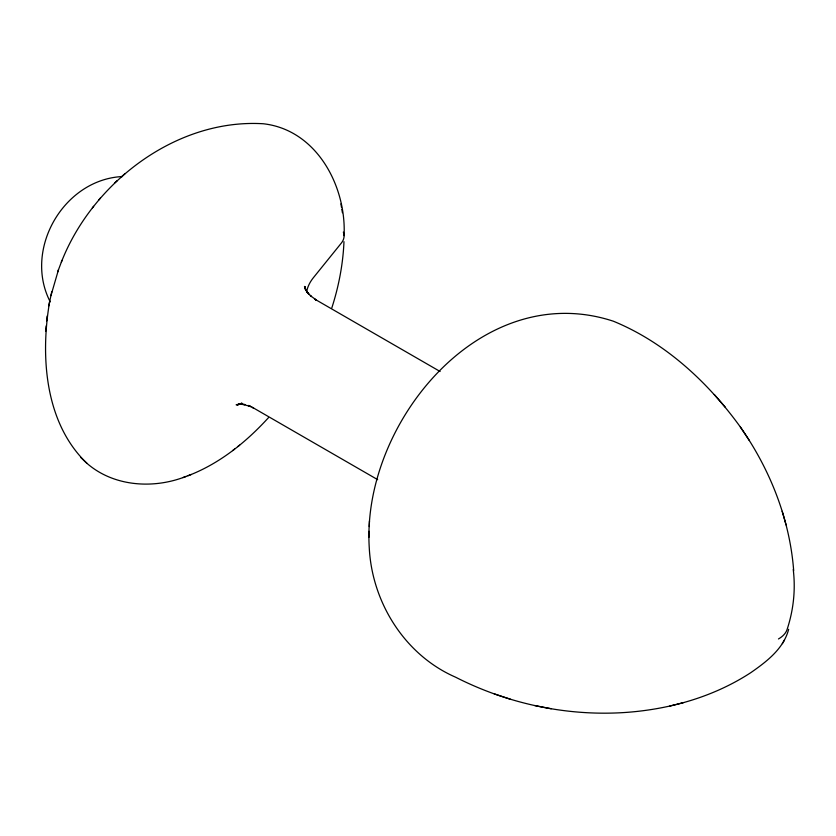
<?xml version="1.0" encoding="UTF-8"?>
<svg xmlns="http://www.w3.org/2000/svg" width="836" height="836" viewBox="0 0 836 836"><rect width="100%" height="100%" fill="white"/><g stroke="black" fill="none" stroke-linecap="round" stroke-linejoin="round"><path stroke-width="1.25" d="M49.648 301.587C40.306 356.136 44.695 422.901 86.996 463.374C113.926 486.824 153.918 489.217 186.188 476.374M788.651 629.289C783.635 648.757 766.591 661.642 750.927 672.572C713.327 697.151 668.706 709.597 624.137 712.554C566.139 716.233 507.347 703.588 455.62 677.202C404.812 655.11 371.936 602.369 369.261 547.705C361.445 423.789 480.763 277.73 613.342 321.202C665.017 342.394 707.904 382.083 740.33 426.966C769.956 469.247 789.811 519.051 793.688 570.748M368.895 537.349L369.125 531.278M369.261 526.565L369.47 520.995M343.972 241.667C343.032 264.207 338.716 286.56 331.787 308.014M45.625 331.37L46.179 325.894M46.649 320.982L47.15 316.029M50.954 295.599L58.51 269.641M48.749 305.913L51.738 291.848M61.331 262.19C92.253 182.802 176.156 118.398 263.33 123.759C316.604 129.768 346.48 186.156 344.077 235.627M57.6 272.087L62.021 260.341M784.492 639.968L782.35 643.668M98.658 200.107L100.32 198.09M92.378 207.83L93.632 206.304M268.502 417.645C244.917 443.55 216.357 466.154 182.885 477.607M114.48 183.115L117.343 180.555M121.868 176.459L125.149 173.512M232.638 450.594L234.613 449.068M237.748 446.602L239.618 445.16M241.834 403.161L237.361 404.938L241.761 403.286M188.079 475.663L191.298 474.461M240.705 403.683L236.139 404.791L242.085 404.06L238.553 404.216L245 404.572L241.865 404.154L250.81 406.536L248.146 405.45L253.517 407.978L252.336 407.331L252.963 407.675M669.751 706.075L676.491 704.372M677.108 704.236L683.534 702.606M122.505 176.542C63.693 179.291 23.168 249.473 50.191 301.775M534.695 705.532L551.227 708.75M494.222 693.859L502.185 696.482M502.52 696.607L510.409 699.209M253.517 407.978L377.663 479.655M316.081 299.905L440.112 371.508M315.653 299.654L316.384 300.082M315.412 299.507L314.806 299.142L316.259 300.019L310.281 295.557L311.347 296.571L306.833 291.639L308.745 294.157L305.433 289.496M80.664 457.396L83.725 460.281M83.913 460.479L86.996 463.374M714.278 394.498L725.314 407.216M740.33 426.966L749.38 440.551M306.384 290.834L307.272 292.245L305.203 288.754M306.049 290.291L304.482 286.403L305.851 290.071M782.193 511.287L784.105 517.975M784.283 518.581L786.101 524.956M305.777 290.249L304.806 286.612L305.349 288.723M340.921 203.89L341.506 207.37M341.851 209.345L342.426 212.731M778.473 638.965A31.225 18.026 0 0 0 787.063 629.581A405.972 234.383 0 0 0 793.239 569.483M343.345 232.094A29.636 17.117 0 0 1 341.307 243.13L313.49 277.573A78.072 45.071 0 0 0 306.843 290.74"/></g></svg>
